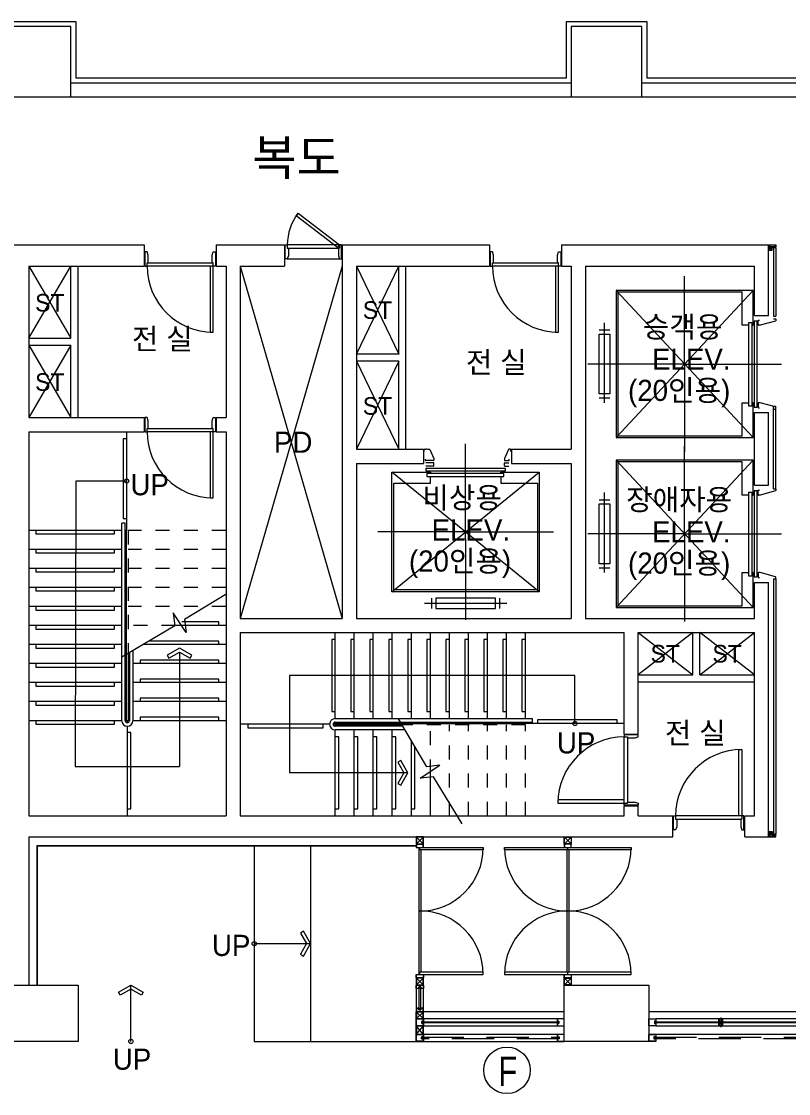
# Model space of a CAD drawing. Header units: millimetres. Extents: x 43806 to 399860, y -65551 to 59129.
# Drawn here: x 151172 to 162057, y -37683 to -22473 of the extents above; entities that cross this region are included whole.
import ezdxf
from ezdxf.enums import TextEntityAlignment as Align

# ---------------------------------------------------------------- set-up
doc = ezdxf.new("R2010")
doc.units = ezdxf.units.MM
doc.header["$LTSCALE"] = 400
doc.header["$MEASUREMENT"] = 0
doc.linetypes.add('광-XR-PLAN$0$HID', pattern=[2.3, 1.5, -0.8])
doc.linetypes.add('광-XR-PLAN$0$HID2', pattern=[1, 0.5, -0.5])
doc.layers.add('A', color=8, linetype='CONTINUOUS', lineweight=0)
doc.styles.add('CS', font='', dxfattribs={"height": 300})
doc.styles.add('HY울릉도M', font='')
doc.styles.get('CS').set_extended_font_data('HYwulM')
doc.styles.get('HY울릉도M').set_extended_font_data('HY울릉도M')

msp = doc.modelspace()

# ---------------------------------------------------------------- linework, layer by layer
at = {"layer": 'A', "ltscale": 2}
for p, q in [((150805, -22473), (151945, -22473)), ((151945, -22473), (151945, -23273)), ((158905, -23273), (158905, -22473)), ((158905, -22473), (160045, -22473)), ((160045, -22473), (160045, -23273)), ((151875, -22543), (150875, -22543)), ((151875, -23543), (151875, -22543)), ((159975, -22543), (158975, -22543)), ((158975, -22543), (158975, -23543)), ((159975, -23543), (159975, -22543)), ((151875, -23343), (158975, -23343)), ((151945, -23273), (158905, -23273)), ((159975, -23343), (167075, -23343)), ((160045, -23273), (167005, -23273)), ((150875, -23543), (151875, -23543)), ((151875, -23543), (158975, -23543)), ((158975, -23543), (159975, -23543)), ((159975, -23543), (167075, -23543)), ((150835, -25643), (152915, -25643)), ((152915, -25643), (152915, -25943)), ((153935, -25643), (154905, -25643)), ((153935, -25643), (153935, -25943)), ((154905, -25643), (154905, -25943)), ((155725, -25643), (157815, -25643)), ((155725, -25643), (155725, -30943)), ((157815, -25643), (157815, -25943)), ((158835, -25643), (161775, -25643)), ((158835, -25643), (158835, -25943)), ((161775, -26643), (161775, -25643)), ((151275, -25943), (152915, -25943)), ((151275, -25943), (151275, -28093)), ((151275, -26968), (151875, -25943)), ((151275, -25943), (151875, -26968)), ((151875, -26968), (151875, -25943)), ((151975, -28093), (151975, -25943)), ((153935, -25943), (154075, -25943)), ((154075, -25943), (154075, -28093)), ((154275, -25943), (154905, -25943)), ((154275, -25943), (154275, -30943)), ((154275, -25943), (155725, -30943)), ((155725, -25943), (154275, -30943)), ((155925, -25943), (157815, -25943)), ((155925, -25943), (155925, -28543)), ((155925, -27193), (156525, -25943)), ((155925, -25943), (156525, -27193)), ((156525, -27193), (156525, -25943)), ((156625, -28543), (156625, -25943)), ((158835, -25943), (158975, -25943)), ((158975, -25943), (158975, -28543)), ((159175, -25943), (161575, -25943)), ((159175, -25943), (159175, -30943)), ((161575, -26643), (161575, -25943)), ((161575, -26643), (161775, -26643)), ((151275, -26968), (151875, -26968)), ((151275, -27068), (151875, -27068)), ((151875, -27068), (151275, -28093)), ((151275, -27068), (151875, -28093)), ((151875, -28093), (151875, -27068)), ((156525, -27193), (155925, -27193)), ((156525, -27293), (155925, -27293)), ((156525, -27293), (155925, -28543)), ((155925, -27293), (156525, -28543)), ((156525, -28543), (156525, -27293)), ((161845, -27933), (161875, -27933)), ((151275, -28093), (152915, -28093)), ((152915, -28093), (152915, -28293)), ((153935, -28093), (154075, -28093)), ((153935, -28093), (153935, -28293)), ((161575, -29053), (161575, -28023)), ((161575, -28023), (161775, -28023)), ((161775, -29053), (161775, -28023)), ((151275, -28293), (151275, -33743)), ((151275, -28293), (152915, -28293)), ((153935, -28293), (154075, -28293)), ((154075, -28293), (154075, -33743)), ((155925, -28543), (156875, -28543)), ((156875, -28543), (156875, -28743)), ((158125, -28543), (158975, -28543)), ((158125, -28543), (158125, -28743)), ((155925, -28743), (155925, -30943)), ((155925, -28743), (156875, -28743)), ((158125, -28743), (158975, -28743)), ((158975, -28743), (158975, -30943)), ((161575, -29053), (161775, -29053)), ((161845, -29103), (161875, -29103)), ((161845, -30383), (161875, -30383)), ((161575, -30943), (161575, -30433)), ((161575, -30433), (161775, -30433)), ((161775, -34043), (161775, -30433)), ((154275, -30943), (155725, -30943)), ((155925, -30943), (158975, -30943)), ((159175, -30943), (161575, -30943)), ((154275, -31143), (154275, -33743)), ((154275, -31143), (159725, -31143)), ((159725, -32583), (159725, -31143)), ((159925, -31143), (161575, -31143)), ((159925, -32583), (159925, -31143)), ((160700, -31143), (159925, -31743)), ((159925, -31143), (160700, -31743)), ((160700, -31743), (160700, -31143)), ((160800, -31743), (160800, -31143)), ((160800, -31743), (161575, -31143)), ((161575, -31743), (160800, -31143)), ((161575, -33743), (161575, -31143)), ((159925, -31743), (160700, -31743)), ((160800, -31743), (161575, -31743)), ((159925, -31843), (161575, -31843)), ((159725, -32583), (159925, -32583)), ((159725, -33743), (159725, -33603)), ((159725, -33603), (159925, -33603)), ((159925, -33743), (159925, -33603)), ((151275, -33743), (154075, -33743)), ((154275, -33743), (159725, -33743)), ((159925, -33743), (160415, -33743)), ((160415, -34043), (160415, -33743)), ((161435, -33743), (161575, -33743)), ((161435, -34043), (161435, -33743)), ((151275, -34043), (151275, -36143)), ((151275, -34043), (160415, -34043)), ((161435, -34043), (161775, -34043)), ((151395, -36143), (151395, -34163)), ((151395, -34163), (156775, -34163)), ((151401, -36143), (151401, -34169)), ((151401, -34169), (156775, -34169)), ((154475, -34169), (154475, -36943)), ((155275, -34169), (155275, -36943)), ((150775, -36143), (151975, -36143)), ((151975, -36143), (151975, -36943)), ((158875, -36143), (160075, -36143)), ((158875, -36943), (158875, -36143)), ((160075, -36143), (160075, -36943)), ((158875, -36523), (156775, -36523)), ((156775, -36843), (156775, -36523)), ((166975, -36523), (160075, -36523)), ((151975, -36943), (150775, -36943)), ((154475, -36943), (158875, -36943)), ((156775, -36943), (156775, -36843)), ((156775, -36943), (156775, -36843)), ((158875, -36843), (156775, -36843)), ((160075, -36943), (158875, -36943)), ((166975, -36843), (160075, -36843)), ((160075, -36943), (160075, -36843))]:
    msp.add_line(p, q, dxfattribs=at)
at = {"layer": 'A'}
for p, q in [((155071, -25230), (155097, -25193)), ((155658, -25679), (155071, -25230)), ((155097, -25193), (155685, -25643)), ((154915, -25643), (154915, -25643)), ((154915, -25643), (154945, -25643)), ((154915, -25843), (154915, -25643)), ((155685, -25643), (154945, -25643)), ((154945, -25643), (154945, -25688)), ((154945, -25688), (154960, -25688)), ((154960, -25688), (155670, -25688)), ((154960, -25688), (154960, -25798)), ((155685, -25643), (155658, -25679)), ((155685, -25688), (155670, -25688)), ((155670, -25688), (155670, -25798)), ((155715, -25643), (155685, -25643)), ((155685, -25643), (155685, -25688)), ((155715, -25643), (155715, -25643)), ((155715, -25843), (155715, -25643)), ((161825, -25670), (161775, -25670)), ((161775, -25670), (161775, -25720)), ((161825, -25670), (161775, -25670)), ((161775, -25670), (161775, -25720)), ((161777, -25672), (161823, -25718)), ((161823, -25672), (161777, -25672)), ((161777, -25672), (161777, -25718)), ((161777, -25718), (161823, -25672)), ((161785, -25670), (161785, -25643)), ((161785, -25643), (161875, -25643)), ((161788, -25670), (161785, -25670)), ((161872, -25646), (161788, -25646)), ((161788, -25646), (161788, -25670)), ((161823, -25718), (161823, -25672)), ((161825, -25720), (161825, -25670)), ((161825, -25720), (161825, -25670)), ((161825, -25683), (161825, -25670)), ((161825, -25670), (161872, -25670)), ((161828, -25683), (161825, -25683)), ((161875, -25673), (161828, -25673)), ((161828, -25673), (161828, -25683)), ((161875, -25683), (161845, -25683)), ((161875, -25683), (161845, -25683)), ((161872, -25670), (161872, -25646)), ((161875, -25643), (161875, -25671)), ((161875, -25671), (161875, -25673)), ((152955, -25743), (152925, -25743)), ((152925, -25743), (152925, -25943)), ((152970, -25788), (152955, -25743)), ((152955, -25743), (152955, -25743)), ((152970, -25898), (152970, -25788)), ((153880, -25788), (153895, -25743)), ((153880, -25898), (153880, -25788)), ((153895, -25743), (153895, -25743)), ((153895, -25743), (153925, -25743)), ((153925, -25743), (153925, -25943)), ((154945, -25843), (154915, -25843)), ((154960, -25798), (154945, -25843)), ((154945, -25843), (155685, -25843)), ((154945, -25843), (154945, -25843)), ((155670, -25798), (155685, -25843)), ((155685, -25843), (155685, -25843)), ((155685, -25843), (155715, -25843)), ((157855, -25743), (157825, -25743)), ((157825, -25743), (157825, -25943)), ((157870, -25788), (157855, -25743)), ((157855, -25743), (157855, -25743)), ((157870, -25898), (157870, -25788)), ((158780, -25788), (158795, -25743)), ((158780, -25898), (158780, -25788)), ((158795, -25743), (158795, -25743)), ((158795, -25743), (158825, -25743)), ((158825, -25743), (158825, -25943)), ((161775, -25720), (161825, -25720)), ((161775, -25720), (161825, -25720)), ((161777, -25718), (161823, -25718)), ((152925, -25943), (152925, -25943)), ((152925, -25943), (152955, -25943)), ((152955, -25943), (152955, -25898)), ((152955, -25898), (152970, -25898)), ((153895, -25943), (152955, -25943)), ((152970, -25898), (153880, -25898)), ((153850, -25943), (153850, -26883)), ((153895, -25943), (153850, -25943)), ((153895, -25898), (153880, -25898)), ((153895, -25943), (153895, -25898)), ((153895, -26883), (153895, -25943)), ((153925, -25943), (153895, -25943)), ((153925, -25943), (153925, -25943)), ((157825, -25943), (157825, -25943)), ((157825, -25943), (157855, -25943)), ((157855, -25943), (157855, -25898)), ((157855, -25898), (157870, -25898)), ((158795, -25943), (157855, -25943)), ((157870, -25898), (158780, -25898)), ((158750, -25943), (158750, -26883)), ((158795, -25943), (158750, -25943)), ((158795, -25898), (158780, -25898)), ((158795, -25943), (158795, -25898)), ((158795, -26883), (158795, -25943)), ((158825, -25943), (158795, -25943)), ((158825, -25943), (158825, -25943)), ((160583, -27333), (160583, -26088)), ((161557, -26288), (159610, -26288)), ((159610, -28378), (161557, -26288)), ((159610, -26288), (161557, -28378)), ((159610, -26288), (159610, -28378)), ((161557, -26783), (161557, -26288)), ((161400, -26313), (159635, -26313)), ((159635, -26313), (159635, -28353)), ((161400, -26783), (161400, -26313)), ((159445, -27883), (159445, -26748)), ((161495, -27933), (161495, -26743)), ((161495, -26743), (161535, -26743)), ((161535, -26743), (161535, -27933)), ((161570, -26723), (161570, -27943)), ((161610, -26723), (161570, -26723)), ((161610, -27943), (161610, -26723)), ((161625, -26778), (161625, -26718)), ((161630, -26713), (161645, -26713)), ((161871, -26724), (161655, -26783)), ((161845, -26653), (161875, -26653)), ((161845, -26693), (161870, -26693)), ((161875, -26698), (161875, -26719)), ((153850, -26883), (153895, -26883)), ((158750, -26883), (158795, -26883)), ((159370, -26848), (159520, -26848)), ((159370, -26908), (159520, -26908)), ((159370, -27758), (159370, -26908)), ((159520, -26908), (159520, -27758)), ((161485, -26783), (161400, -26783)), ((161485, -26773), (161485, -26783)), ((161545, -26773), (161545, -26783)), ((161545, -26783), (161557, -26783)), ((161654, -26783), (161630, -26783)), ((160583, -27333), (159210, -27333)), ((160583, -27333), (161957, -27333)), ((160583, -27333), (160583, -28578)), ((161495, -27333), (161535, -27333)), ((161570, -27333), (161610, -27333)), ((159520, -27758), (159370, -27758)), ((159520, -27818), (159370, -27818)), ((161400, -28353), (161400, -27883)), ((161400, -27883), (161485, -27883)), ((161485, -27883), (161485, -27893)), ((161535, -27933), (161495, -27933)), ((161545, -27893), (161545, -27883)), ((161545, -27883), (161545, -27893)), ((161557, -27883), (161545, -27883)), ((161557, -28378), (161557, -27883)), ((161570, -27943), (161610, -27943)), ((161625, -27888), (161625, -27948)), ((161654, -27883), (161630, -27883)), ((161630, -27953), (161645, -27953)), ((161871, -27942), (161655, -27883)), ((161845, -27973), (161870, -27973)), ((161875, -27968), (161875, -27947)), ((152955, -28093), (152925, -28093)), ((152925, -28093), (152925, -28293)), ((152970, -28138), (152955, -28093)), ((152955, -28093), (152955, -28093)), ((153880, -28138), (153895, -28093)), ((153895, -28093), (153895, -28093)), ((153895, -28093), (153925, -28093)), ((153925, -28093), (153925, -28293)), ((152955, -28293), (152955, -28248)), ((152955, -28248), (152970, -28248)), ((152970, -28248), (152970, -28138)), ((152970, -28248), (153880, -28248)), ((153880, -28248), (153880, -28138)), ((153895, -28248), (153880, -28248)), ((153895, -28293), (153895, -28248)), ((152665, -28393), (152615, -28393)), ((152615, -28393), (152615, -29523)), ((152665, -28293), (152665, -29693)), ((152925, -28293), (152925, -28293)), ((152925, -28293), (152955, -28293)), ((153895, -28293), (152955, -28293)), ((153850, -28293), (153850, -29233)), ((153895, -28293), (153850, -28293)), ((153895, -29233), (153895, -28293)), ((153925, -28293), (153895, -28293)), ((153925, -28293), (153925, -28293)), ((159610, -28378), (161557, -28378)), ((159635, -28353), (161400, -28353)), ((157475, -29815), (157475, -28466)), ((160583, -29743), (160583, -28498)), ((161557, -28698), (159610, -28698)), ((159610, -30788), (161557, -28698)), ((159610, -28698), (161557, -30788)), ((159610, -28698), (159610, -30788)), ((161400, -28723), (159635, -28723)), ((159635, -28723), (159635, -30763)), ((161400, -29193), (161400, -28723)), ((161557, -29193), (161557, -28698)), ((156430, -28866), (156975, -28866)), ((156430, -30563), (158520, -28866)), ((158520, -30563), (156430, -28866)), ((156430, -30563), (156430, -28866)), ((156915, -28853), (156915, -28813)), ((156915, -28813), (158035, -28813)), ((158035, -28853), (156915, -28853)), ((156925, -28888), (156925, -28928)), ((158015, -28888), (156925, -28888)), ((156965, -28878), (156975, -28878)), ((156975, -28878), (156965, -28878)), ((156975, -28866), (156975, -28878)), ((157975, -28878), (157975, -28866)), ((157975, -28866), (158520, -28866)), ((157985, -28878), (157975, -28878)), ((158015, -28928), (158015, -28888)), ((158035, -28813), (158035, -28853)), ((158520, -28866), (158520, -30563)), ((151942, -28993), (151935, -33043)), ((152665, -28993), (151942, -28993)), ((156455, -30538), (156455, -29023)), ((156455, -29023), (156975, -29023)), ((156925, -28928), (158015, -28928)), ((156975, -28938), (156965, -28938)), ((156975, -29023), (156975, -28938)), ((157985, -28938), (157975, -28938)), ((157975, -28938), (157975, -29023)), ((157975, -29023), (158495, -29023)), ((158495, -29023), (158495, -30538)), ((159445, -30293), (159445, -29158)), ((161485, -29193), (161400, -29193)), ((161485, -29183), (161485, -29193)), ((161495, -30343), (161495, -29153)), ((161495, -29153), (161535, -29153)), ((161535, -29153), (161535, -30343)), ((161545, -29183), (161545, -29193)), ((161545, -29193), (161557, -29193)), ((161570, -29133), (161570, -30353)), ((161610, -29133), (161570, -29133)), ((161610, -30353), (161610, -29133)), ((161625, -29188), (161625, -29128)), ((161630, -29123), (161645, -29123)), ((161654, -29193), (161630, -29193)), ((161871, -29134), (161655, -29193)), ((161845, -29103), (161870, -29103)), ((161875, -29108), (161875, -29129)), ((153850, -29233), (153895, -29233)), ((159370, -29258), (159520, -29258)), ((159370, -29318), (159520, -29318)), ((159370, -30168), (159370, -29318)), ((159520, -29318), (159520, -30168)), ((152595, -32393), (152595, -29593)), ((152645, -29593), (152595, -29593)), ((152615, -29523), (152665, -29523)), ((152645, -32393), (152645, -29593)), ((152595, -29693), (151275, -29693)), ((151375, -29693), (151375, -29743)), ((151375, -29743), (152495, -29743)), ((152495, -29743), (152495, -29693)), ((152665, -29693), (152645, -29693)), ((152665, -32393), (152665, -29693)), ((157475, -29715), (156230, -29715)), ((157475, -29715), (158720, -29715)), ((160583, -29743), (159210, -29743)), ((160583, -29743), (161957, -29743)), ((160583, -29743), (160583, -30988)), ((161495, -29743), (161535, -29743)), ((161570, -29743), (161610, -29743)), ((157475, -29815), (157475, -30963)), ((152595, -29963), (151275, -29963)), ((151375, -29963), (151375, -30013)), ((151375, -30013), (152495, -30013)), ((152495, -30013), (152495, -29963)), ((152665, -29963), (152645, -29963)), ((152595, -30233), (151275, -30233)), ((151375, -30233), (151375, -30283)), ((152495, -30283), (152495, -30233)), ((152665, -30233), (152645, -30233)), ((159520, -30168), (159370, -30168)), ((159520, -30228), (159370, -30228)), ((151375, -30283), (152495, -30283)), ((161400, -30763), (161400, -30293)), ((161400, -30293), (161485, -30293)), ((161485, -30293), (161485, -30303)), ((161535, -30343), (161495, -30343)), ((161545, -30303), (161545, -30293)), ((161545, -30293), (161545, -30303)), ((161557, -30293), (161545, -30293)), ((161557, -30788), (161557, -30293)), ((161570, -30353), (161610, -30353)), ((161625, -30298), (161625, -30358)), ((161654, -30293), (161630, -30293)), ((161630, -30363), (161645, -30363)), ((161871, -30352), (161655, -30293)), ((161845, -30383), (161870, -30383)), ((161875, -30378), (161875, -30357)), ((152595, -30503), (151275, -30503)), ((151375, -30503), (151375, -30553)), ((151375, -30553), (152495, -30553)), ((152495, -30553), (152495, -30503)), ((152665, -30503), (152645, -30503)), ((158520, -30563), (156430, -30563)), ((158495, -30538), (156455, -30538)), ((154087, -30592), (153488, -30956)), ((156990, -30653), (156990, -30803)), ((157050, -30653), (157050, -30803)), ((157900, -30653), (157050, -30653)), ((157900, -30803), (157900, -30653)), ((157960, -30803), (157960, -30653)), ((152595, -30773), (151275, -30773)), ((151375, -30773), (151375, -30823)), ((151375, -30823), (152495, -30823)), ((152495, -30823), (152495, -30773)), ((152665, -30773), (152645, -30773)), ((153509, -31142), (153326, -30861)), ((153326, -30861), (153347, -31047)), ((156890, -30728), (158060, -30728)), ((157050, -30803), (157900, -30803)), ((159610, -30788), (161557, -30788)), ((159635, -30763), (161400, -30763)), ((153975, -30993), (153446, -30993)), ((153488, -30956), (153509, -31142)), ((153975, -31043), (153975, -30993)), ((152595, -31043), (151275, -31043)), ((151375, -31043), (151375, -31093)), ((151375, -31093), (152495, -31093)), ((152495, -31093), (152495, -31043)), ((153347, -31047), (152597, -31494)), ((152665, -31043), (152645, -31043)), ((154075, -31043), (153362, -31043)), ((155625, -32363), (155625, -31143)), ((155895, -32363), (155895, -31143)), ((156165, -32363), (156165, -31143)), ((156435, -32363), (156435, -31143)), ((156705, -32363), (156705, -31143)), ((156975, -32363), (156975, -31143)), ((157245, -32363), (157245, -31143)), ((157515, -32363), (157515, -31143)), ((157785, -32363), (157785, -31143)), ((158055, -32363), (158055, -31143)), ((158325, -32363), (158325, -31143)), ((152595, -31313), (151275, -31313)), ((151375, -31313), (151375, -31363)), ((152495, -31363), (152495, -31313)), ((152665, -31313), (152645, -31313)), ((154075, -31313), (152909, -31313)), ((153975, -31263), (152993, -31263)), ((153975, -31313), (153975, -31263)), ((155625, -31243), (155575, -31243)), ((155575, -31243), (155575, -32263)), ((155895, -31243), (155845, -31243)), ((155845, -31243), (155845, -32263)), ((156165, -31243), (156115, -31243)), ((156115, -31243), (156115, -32263)), ((156435, -31243), (156385, -31243)), ((156385, -31243), (156385, -32263)), ((156705, -31243), (156655, -31243)), ((156655, -31243), (156655, -32263)), ((156975, -31243), (156925, -31243)), ((156925, -31243), (156925, -32263)), ((157245, -31243), (157195, -31243)), ((157195, -31243), (157195, -32263)), ((157515, -31243), (157465, -31243)), ((157465, -31243), (157465, -32263)), ((157785, -31243), (157735, -31243)), ((157735, -31243), (157735, -32263)), ((158055, -31243), (158005, -31243)), ((158005, -31243), (158005, -32263)), ((158325, -31243), (158275, -31243)), ((158275, -31243), (158275, -32263)), ((151375, -31363), (152495, -31363)), ((152685, -31447), (152685, -32393)), ((152705, -31435), (152705, -32393)), ((152755, -31405), (152755, -32393)), ((153415, -31363), (153239, -31463)), ((153239, -31463), (153264, -31507)), ((153264, -31507), (153415, -31421)), ((153590, -31463), (153415, -31363)), ((153415, -31421), (153415, -33043)), ((153415, -31421), (153565, -31507)), ((153565, -31507), (153590, -31463)), ((152595, -31583), (151275, -31583)), ((151375, -31583), (151375, -31633)), ((151375, -31633), (152495, -31633)), ((152495, -31633), (152495, -31583)), ((152665, -31583), (152645, -31583)), ((152705, -31583), (152685, -31583)), ((154075, -31583), (152755, -31583)), ((153975, -31533), (152855, -31533)), ((152855, -31533), (152855, -31583)), ((153975, -31583), (153975, -31533)), ((154975, -31753), (154975, -33133)), ((159025, -31753), (154975, -31753)), ((159025, -32433), (159025, -31753)), ((152595, -31853), (151275, -31853)), ((151375, -31853), (151375, -31903)), ((151375, -31903), (152495, -31903)), ((152495, -31903), (152495, -31853)), ((152665, -31853), (152645, -31853)), ((152705, -31853), (152685, -31853)), ((152705, -31853), (152685, -31853)), ((154075, -31853), (152755, -31853)), ((153975, -31803), (152855, -31803)), ((152855, -31803), (152855, -31853)), ((153975, -31853), (153975, -31803)), ((153975, -32073), (152855, -32073)), ((152855, -32073), (152855, -32123)), ((153975, -32123), (153975, -32073)), ((152595, -32123), (151275, -32123)), ((151375, -32123), (151375, -32173)), ((151375, -32173), (152495, -32173)), ((152495, -32173), (152495, -32123)), ((152665, -32123), (152645, -32123)), ((152705, -32123), (152685, -32123)), ((154075, -32123), (152755, -32123)), ((152595, -32393), (151275, -32393)), ((151375, -32393), (151375, -32443)), ((152495, -32443), (152495, -32393)), ((152665, -32393), (152645, -32393)), ((152685, -32393), (152665, -32393)), ((152675, -32423), (152675, -32393)), ((152705, -32393), (152685, -32393)), ((152705, -32393), (152685, -32393)), ((152755, -32393), (152755, -32393)), ((154075, -32393), (152755, -32393)), ((153975, -32343), (152855, -32343)), ((152855, -32343), (152855, -32393)), ((153975, -32393), (153975, -32343)), ((155575, -32263), (155625, -32263)), ((155625, -32363), (158425, -32363)), ((155845, -32263), (155895, -32263)), ((156115, -32263), (156165, -32263)), ((156385, -32263), (156435, -32263)), ((156925, -33047), (156524, -32367)), ((156655, -32263), (156705, -32263)), ((156925, -32263), (156975, -32263)), ((157195, -32263), (157245, -32263)), ((157465, -32263), (157515, -32263)), ((157735, -32263), (157785, -32263)), ((158005, -32263), (158055, -32263)), ((158275, -32263), (158325, -32263)), ((158425, -32413), (158425, -32363)), ((159625, -32383), (158495, -32383)), ((158495, -32383), (158495, -32433)), ((159625, -32433), (159625, -32383)), ((151375, -32443), (152495, -32443)), ((152675, -33743), (152675, -32473)), ((155545, -32443), (154275, -32443)), ((154385, -32443), (154385, -32493)), ((154385, -32493), (155455, -32493)), ((155455, -32493), (155455, -32443)), ((155625, -32443), (155595, -32443)), ((155625, -32433), (155625, -32413)), ((155625, -32413), (158425, -32413)), ((155625, -32453), (155625, -32433)), ((155625, -32433), (158325, -32433)), ((156574, -32453), (155625, -32453)), ((155625, -32473), (155625, -32453)), ((155625, -32473), (155625, -32453)), ((156586, -32473), (155625, -32473)), ((155625, -32523), (155625, -32523)), ((156615, -32523), (155625, -32523)), ((155625, -33743), (155625, -32523)), ((155895, -32433), (155895, -32413)), ((155895, -32473), (155895, -32453)), ((155895, -33743), (155895, -32523)), ((156165, -32433), (156165, -32413)), ((156165, -32473), (156165, -32453)), ((156165, -32473), (156165, -32453)), ((156165, -33743), (156165, -32523)), ((156435, -32433), (156435, -32413)), ((156435, -32473), (156435, -32453)), ((156435, -33743), (156435, -32523)), ((156705, -32433), (156705, -32413)), ((156975, -32433), (156975, -32413)), ((157245, -32433), (157245, -32413)), ((157515, -32433), (157515, -32413)), ((157785, -32433), (157785, -32413)), ((158055, -32433), (158055, -32413)), ((158325, -32433), (158325, -32413)), ((159725, -32433), (158325, -32433)), ((152725, -32563), (152675, -32563)), ((152725, -33643), (152725, -32563)), ((155675, -32623), (155625, -32623)), ((155675, -33643), (155675, -32623)), ((155945, -32623), (155895, -32623)), ((155945, -33643), (155945, -32623)), ((156215, -32623), (156165, -32623)), ((156215, -33643), (156215, -32623)), ((156485, -32623), (156435, -32623)), ((156485, -33643), (156485, -32623)), ((156705, -33743), (156705, -32678)), ((159725, -32593), (159725, -32593)), ((159725, -32593), (159725, -32623)), ((159925, -32593), (159725, -32593)), ((159725, -33563), (159725, -32623)), ((159725, -32623), (159770, -32623)), ((159770, -32623), (159770, -32638)), ((159770, -32638), (159770, -33548)), ((159770, -32638), (159880, -32638)), ((159880, -32638), (159925, -32623)), ((159925, -32623), (159925, -32593)), ((159925, -32623), (159925, -32623)), ((156755, -33643), (156755, -32764)), ((161350, -33743), (161350, -32803)), ((161350, -32803), (161395, -32803)), ((161395, -32803), (161395, -33743)), ((156555, -32958), (156511, -32983)), ((156511, -32983), (156597, -33133)), ((156655, -33133), (156555, -32958)), ((151935, -33043), (153415, -33043)), ((156655, -33133), (154975, -33133)), ((156597, -33133), (156511, -33284)), ((156555, -33309), (156655, -33133)), ((156830, -33209), (157111, -33026)), ((157111, -33026), (156925, -33047)), ((156975, -33743), (156975, -33142)), ((156511, -33284), (156555, -33309)), ((157017, -33188), (156830, -33209)), ((157426, -33857), (157017, -33188)), ((159725, -33518), (158785, -33518)), ((158785, -33518), (158785, -33563)), ((158785, -33563), (159725, -33563)), ((159725, -33563), (159725, -33518)), ((159725, -33593), (159725, -33563)), ((159725, -33563), (159770, -33563)), ((159725, -33593), (159725, -33593)), ((159925, -33593), (159725, -33593)), ((159770, -33563), (159770, -33548)), ((159770, -33548), (159880, -33548)), ((159880, -33548), (159925, -33563)), ((159925, -33563), (159925, -33563)), ((159925, -33563), (159925, -33593)), ((152675, -33643), (152725, -33643)), ((155625, -33643), (155675, -33643)), ((155895, -33643), (155945, -33643)), ((156165, -33643), (156215, -33643)), ((156435, -33643), (156485, -33643)), ((156705, -33643), (156755, -33643)), ((160425, -33743), (160425, -33743)), ((160425, -33743), (160455, -33743)), ((160425, -33943), (160425, -33743)), ((161395, -33743), (160455, -33743)), ((160455, -33743), (160455, -33788)), ((161395, -33743), (161350, -33743)), ((161425, -33743), (161395, -33743)), ((161395, -33743), (161395, -33788)), ((161425, -33743), (161425, -33743)), ((161425, -33943), (161425, -33743)), ((160455, -33788), (160470, -33788)), ((160470, -33898), (160455, -33943)), ((160470, -33788), (161380, -33788)), ((160470, -33788), (160470, -33898)), ((161395, -33788), (161380, -33788)), ((161380, -33788), (161380, -33898)), ((161380, -33898), (161395, -33943)), ((156875, -34043), (156775, -34043)), ((156775, -34043), (156775, -34143)), ((156779, -34139), (156871, -34047)), ((156871, -34139), (156779, -34047)), ((156871, -34047), (156779, -34047)), ((156779, -34047), (156779, -34139)), ((156871, -34139), (156871, -34047)), ((156875, -34143), (156875, -34043)), ((158875, -34143), (158875, -34043)), ((158875, -34043), (158975, -34043)), ((158971, -34139), (158879, -34047)), ((158879, -34139), (158971, -34047)), ((158879, -34139), (158879, -34047)), ((158879, -34047), (158971, -34047)), ((158971, -34047), (158971, -34139)), ((158975, -34043), (158975, -34143)), ((160455, -33943), (160425, -33943)), ((160455, -33943), (160455, -33943)), ((161395, -33943), (161395, -33943)), ((161395, -33943), (161425, -33943)), ((161775, -34016), (161775, -33966)), ((161775, -33966), (161825, -33966)), ((161775, -34016), (161775, -33966)), ((161775, -33966), (161825, -33966)), ((161825, -34016), (161775, -34016)), ((161825, -34016), (161775, -34016)), ((161777, -34014), (161823, -33968)), ((161777, -34014), (161777, -33968)), ((161777, -33968), (161823, -33968)), ((161777, -33968), (161823, -34014)), ((161823, -34014), (161777, -34014)), ((161788, -34016), (161785, -34016)), ((161785, -34016), (161785, -34043)), ((161785, -34043), (161875, -34043)), ((161788, -34040), (161788, -34016)), ((161872, -34040), (161788, -34040)), ((161823, -33968), (161823, -34014)), ((161825, -33966), (161825, -34016)), ((161825, -33966), (161825, -34016)), ((161828, -34003), (161825, -34003)), ((161825, -34003), (161825, -34016)), ((161825, -34016), (161872, -34016)), ((161828, -34013), (161828, -34003)), ((161875, -34013), (161828, -34013)), ((161875, -34003), (161845, -34003)), ((161875, -34003), (161845, -34003)), ((161872, -34016), (161872, -34040)), ((161875, -34016), (161875, -34013)), ((161875, -34043), (161875, -34016)), ((156775, -34143), (156875, -34143)), ((156875, -34143), (156775, -34143)), ((156775, -34143), (156775, -34193)), ((156775, -34193), (156875, -34193)), ((156873, -34145), (156777, -34145)), ((156777, -34145), (156777, -34191)), ((156777, -34191), (156873, -34191)), ((156779, -34139), (156871, -34139)), ((156810, -34193), (156810, -35993)), ((156825, -34223), (156825, -34193)), ((156825, -34193), (157725, -34193)), ((156873, -34191), (156873, -34145)), ((156875, -34193), (156875, -34143)), ((157725, -34193), (157725, -34223)), ((158025, -34223), (158025, -34193)), ((158025, -34193), (159825, -34193)), ((158975, -34143), (158875, -34143)), ((158975, -34143), (158875, -34143)), ((158875, -34143), (158875, -34193)), ((158875, -34193), (158975, -34193)), ((158973, -34145), (158877, -34145)), ((158877, -34145), (158877, -34191)), ((158877, -34191), (158973, -34191)), ((158971, -34139), (158879, -34139)), ((158925, -34223), (158925, -34193)), ((158973, -34191), (158973, -34145)), ((158975, -34193), (158975, -34143)), ((159825, -34193), (159825, -34223)), ((157725, -34223), (156825, -34223)), ((156840, -34223), (156840, -35963)), ((159825, -34223), (158025, -34223)), ((158910, -34223), (158910, -35963)), ((158940, -34223), (158940, -35963)), ((155175, -35381), (155131, -35406)), ((155131, -35406), (155217, -35556)), ((155275, -35556), (155175, -35381)), ((154475, -35556), (155275, -35556)), ((155217, -35556), (155131, -35707)), ((155175, -35732), (155275, -35556)), ((155131, -35707), (155175, -35732)), ((156775, -35993), (156875, -35993)), ((156775, -36043), (156775, -35993)), ((156875, -36043), (156775, -36043)), ((156775, -36043), (156775, -36143)), ((156875, -36043), (156775, -36043)), ((156777, -35995), (156873, -35995)), ((156777, -36041), (156777, -35995)), ((156873, -36041), (156777, -36041)), ((156825, -35993), (156825, -35963)), ((157725, -35963), (156825, -35963)), ((156825, -35993), (157725, -35993)), ((156873, -35995), (156873, -36041)), ((156875, -35993), (156875, -36043)), ((156875, -36143), (156875, -36043)), ((157725, -35993), (157725, -35963)), ((159825, -35963), (158025, -35963)), ((158025, -35963), (158025, -35993)), ((158025, -35993), (159825, -35993)), ((158875, -35993), (158975, -35993)), ((158875, -36043), (158875, -35993)), ((158875, -36143), (158875, -36043)), ((158875, -36043), (158975, -36043)), ((158975, -36043), (158875, -36043)), ((158877, -35995), (158973, -35995)), ((158877, -36041), (158877, -35995)), ((158973, -36041), (158877, -36041)), ((158925, -35993), (158925, -35963)), ((158973, -35995), (158973, -36041)), ((158975, -35993), (158975, -36043)), ((158975, -36043), (158975, -36143)), ((159825, -35993), (159825, -35963)), ((152549, -36243), (152725, -36143)), ((152725, -36943), (152725, -36143)), ((152725, -36143), (152900, -36243)), ((156775, -36143), (156875, -36143)), ((156775, -36193), (156775, -36143)), ((156775, -36143), (156875, -36143)), ((156775, -36193), (156775, -36473)), ((156811, -36193), (156775, -36193)), ((156777, -36191), (156777, -36145)), ((156777, -36145), (156873, -36145)), ((156809, -36191), (156777, -36191)), ((156779, -36139), (156871, -36047)), ((156871, -36139), (156779, -36047)), ((156871, -36047), (156779, -36047)), ((156779, -36047), (156779, -36139)), ((156779, -36139), (156871, -36139)), ((156841, -36171), (156809, -36171)), ((156809, -36171), (156809, -36191)), ((156811, -36183), (156839, -36173)), ((156811, -36173), (156839, -36173)), ((156811, -36183), (156811, -36173)), ((156839, -36173), (156811, -36173)), ((156811, -36173), (156811, -36193)), ((156839, -36183), (156811, -36183)), ((156817, -36483), (156817, -36183)), ((156817, -36183), (156833, -36183)), ((156833, -36183), (156833, -36483)), ((156839, -36173), (156839, -36183)), ((156839, -36193), (156839, -36173)), ((156875, -36193), (156839, -36193)), ((156841, -36191), (156841, -36171)), ((156873, -36191), (156841, -36191)), ((156871, -36139), (156871, -36047)), ((156873, -36145), (156873, -36191)), ((156875, -36143), (156875, -36193)), ((156875, -36473), (156875, -36193)), ((158975, -36143), (158875, -36143)), ((158971, -36139), (158879, -36047)), ((158879, -36139), (158971, -36047)), ((158879, -36139), (158879, -36047)), ((158879, -36047), (158971, -36047)), ((158971, -36139), (158879, -36139)), ((158971, -36047), (158971, -36139)), ((152574, -36287), (152549, -36243)), ((152725, -36201), (152574, -36287)), ((152875, -36287), (152725, -36201)), ((152900, -36243), (152875, -36287)), ((156811, -36473), (156775, -36473)), ((156775, -36473), (156775, -36523)), ((156809, -36475), (156777, -36475)), ((156777, -36475), (156777, -36521)), ((156809, -36495), (156809, -36475)), ((156841, -36495), (156809, -36495)), ((156811, -36493), (156811, -36473)), ((156811, -36483), (156839, -36493)), ((156839, -36483), (156811, -36483)), ((156811, -36483), (156811, -36493)), ((156811, -36493), (156839, -36493)), ((156839, -36493), (156811, -36493)), ((156833, -36483), (156817, -36483)), ((156839, -36473), (156839, -36493)), ((156875, -36473), (156839, -36473)), ((156839, -36493), (156839, -36483)), ((156841, -36475), (156841, -36495)), ((156873, -36475), (156841, -36475)), ((156873, -36521), (156873, -36475)), ((156875, -36523), (156875, -36473)), ((156875, -36523), (156775, -36523)), ((156775, -36523), (156775, -36623)), ((156775, -36523), (156875, -36523)), ((156775, -36723), (156775, -36623)), ((156775, -36623), (156875, -36623)), ((156775, -36623), (156875, -36623)), ((156777, -36521), (156873, -36521)), ((156777, -36721), (156777, -36625)), ((156777, -36625), (156873, -36625)), ((156779, -36619), (156871, -36527)), ((156871, -36619), (156779, -36527)), ((156871, -36527), (156779, -36527)), ((156779, -36527), (156779, -36619)), ((156779, -36619), (156871, -36619)), ((156871, -36619), (156871, -36527)), ((156873, -36625), (156873, -36657)), ((156875, -36623), (156875, -36523)), ((158775, -36623), (156875, -36623)), ((156875, -36623), (156875, -36659)), ((158875, -36623), (158775, -36623)), ((158775, -36623), (158775, -36659)), ((158873, -36625), (158777, -36625)), ((158777, -36625), (158777, -36657)), ((158873, -36721), (158873, -36625)), ((158875, -36723), (158875, -36623)), ((160075, -36723), (160075, -36623)), ((160075, -36623), (160175, -36623)), ((160077, -36721), (160077, -36625)), ((160077, -36625), (160173, -36625)), ((160173, -36625), (160173, -36657)), ((166875, -36623), (160175, -36623)), ((160175, -36623), (160175, -36659)), ((161070, -36659), (161070, -36623)), ((161070, -36623), (161120, -36623)), ((161118, -36625), (161072, -36625)), ((161072, -36625), (161072, -36657)), ((161095, -36603), (161095, -36743)), ((161118, -36657), (161118, -36625)), ((161120, -36623), (161120, -36659)), ((156875, -36723), (156775, -36723)), ((156775, -36723), (156775, -36843)), ((156875, -36723), (156775, -36723)), ((156873, -36721), (156777, -36721)), ((156779, -36839), (156871, -36727)), ((156871, -36839), (156779, -36727)), ((156871, -36727), (156779, -36727)), ((156779, -36727), (156779, -36839)), ((156873, -36657), (156853, -36657)), ((156853, -36657), (156853, -36689)), ((156853, -36689), (156873, -36689)), ((156865, -36687), (156855, -36659)), ((156855, -36687), (156855, -36659)), ((156855, -36659), (156865, -36659)), ((156875, -36659), (156855, -36659)), ((156855, -36659), (156855, -36687)), ((156865, -36687), (156855, -36687)), ((156855, -36687), (156875, -36687)), ((156865, -36659), (156865, -36687)), ((156865, -36681), (156865, -36665)), ((156865, -36665), (158785, -36665)), ((158785, -36681), (156865, -36681)), ((156871, -36839), (156871, -36727)), ((156873, -36689), (156873, -36721)), ((156875, -36687), (156875, -36723)), ((156875, -36723), (158775, -36723)), ((156875, -36843), (156875, -36723)), ((158775, -36659), (158795, -36659)), ((158795, -36687), (158775, -36687)), ((158775, -36687), (158775, -36723)), ((158775, -36723), (158875, -36723)), ((158777, -36657), (158797, -36657)), ((158797, -36689), (158777, -36689)), ((158777, -36689), (158777, -36721)), ((158777, -36721), (158873, -36721)), ((158785, -36665), (158785, -36681)), ((158795, -36659), (158795, -36687)), ((158797, -36657), (158797, -36689)), ((160175, -36723), (160075, -36723)), ((160173, -36721), (160077, -36721)), ((160173, -36657), (160153, -36657)), ((160153, -36657), (160153, -36689)), ((160153, -36689), (160173, -36689)), ((160175, -36659), (160155, -36659)), ((160155, -36659), (160155, -36687)), ((160155, -36687), (160175, -36687)), ((160165, -36681), (160165, -36665)), ((160165, -36665), (166885, -36665)), ((166885, -36681), (160165, -36681)), ((160173, -36689), (160173, -36721)), ((160175, -36687), (160175, -36723)), ((160175, -36723), (166875, -36723)), ((161090, -36659), (161070, -36659)), ((161070, -36687), (161090, -36687)), ((161070, -36723), (161070, -36687)), ((161120, -36723), (161070, -36723)), ((161072, -36657), (161092, -36657)), ((161092, -36689), (161072, -36689)), ((161072, -36689), (161072, -36721)), ((161072, -36721), (161118, -36721)), ((161080, -36659), (161090, -36687)), ((161080, -36687), (161080, -36659)), ((161080, -36659), (161090, -36659)), ((161090, -36687), (161080, -36687)), ((161090, -36659), (161090, -36687)), ((161090, -36687), (161090, -36659)), ((161092, -36657), (161092, -36689)), ((161098, -36689), (161098, -36657)), ((161098, -36657), (161118, -36657)), ((161118, -36689), (161098, -36689)), ((161110, -36659), (161100, -36687)), ((161100, -36659), (161100, -36687)), ((161110, -36659), (161100, -36659)), ((161120, -36659), (161100, -36659)), ((161100, -36659), (161100, -36687)), ((161100, -36687), (161110, -36687)), ((161100, -36687), (161120, -36687)), ((161110, -36687), (161110, -36659)), ((161118, -36721), (161118, -36689)), ((161120, -36687), (161120, -36723)), ((156775, -36843), (156875, -36843)), ((156775, -36943), (156775, -36843)), ((156775, -36843), (156875, -36843)), ((156875, -36943), (156775, -36943)), ((156777, -36941), (156777, -36845)), ((156777, -36845), (156873, -36845)), ((156873, -36941), (156777, -36941)), ((156779, -36839), (156871, -36839)), ((156873, -36879), (156848, -36879)), ((156848, -36879), (156848, -36908)), ((156848, -36908), (156873, -36908)), ((156875, -36881), (156850, -36881)), ((156850, -36881), (156850, -36906)), ((156850, -36906), (156875, -36906)), ((156873, -36845), (156873, -36879)), ((156873, -36908), (156873, -36941)), ((156875, -36843), (156875, -36881)), ((156875, -36906), (156875, -36943)), ((158875, -36843), (158775, -36843)), ((158775, -36843), (158775, -36881)), ((158775, -36881), (158800, -36881)), ((158800, -36906), (158775, -36906)), ((158775, -36906), (158775, -36943)), ((158775, -36943), (158875, -36943)), ((158873, -36845), (158777, -36845)), ((158777, -36845), (158777, -36879)), ((158777, -36879), (158802, -36879)), ((158802, -36908), (158777, -36908)), ((158777, -36908), (158777, -36941)), ((158777, -36941), (158873, -36941)), ((158800, -36881), (158800, -36906)), ((158802, -36879), (158802, -36908)), ((158873, -36941), (158873, -36845)), ((158875, -36943), (158875, -36843)), ((158875, -36843), (158875, -36843)), ((160075, -36843), (160175, -36843)), ((160075, -36943), (160075, -36843)), ((160075, -36843), (160075, -36843)), ((160175, -36943), (160075, -36943)), ((160077, -36845), (160173, -36845)), ((160077, -36941), (160077, -36845)), ((160173, -36941), (160077, -36941)), ((160173, -36879), (160148, -36879)), ((160148, -36879), (160148, -36908)), ((160148, -36908), (160173, -36908)), ((160175, -36881), (160150, -36881)), ((160150, -36881), (160150, -36906)), ((160150, -36906), (160175, -36906)), ((160173, -36845), (160173, -36879)), ((160173, -36908), (160173, -36941)), ((160175, -36843), (160175, -36881)), ((160175, -36906), (160175, -36943))]:
    msp.add_line(p, q, dxfattribs=at)
at = {"layer": 'A', "ltscale": 30}
for p, q in [((161845, -25683), (161845, -26653)), ((161875, -25683), (161875, -26653)), ((161845, -29103), (161845, -27933)), ((161875, -29103), (161875, -27933)), ((156885, -28573), (156885, -28548)), ((156890, -28543), (156911, -28543)), ((156966, -28547), (157025, -28673)), ((158084, -28547), (158025, -28673)), ((158110, -28543), (158089, -28543)), ((158115, -28573), (158115, -28548)), ((156905, -28698), (156905, -28683)), ((157020, -28703), (156910, -28703)), ((157020, -28733), (156910, -28733)), ((157025, -28674), (157025, -28698)), ((157025, -28778), (157025, -28738)), ((158025, -28674), (158025, -28698)), ((158025, -28778), (158025, -28738)), ((158030, -28703), (158090, -28703)), ((158030, -28733), (158090, -28733)), ((158095, -28698), (158095, -28683)), ((157020, -28783), (156910, -28783)), ((158030, -28783), (158090, -28783)), ((161845, -30383), (161845, -34003)), ((161875, -30383), (161875, -34003))]:
    msp.add_line(p, q, dxfattribs=at)
at = {"layer": 'A', "linetype": '광-XR-PLAN$0$HID2'}
for p, q in [((152685, -29693), (152685, -31447)), ((154075, -29693), (152685, -29693)), ((154075, -29963), (152685, -29963)), ((154075, -30233), (152685, -30233)), ((154075, -30503), (152685, -30503)), ((154075, -30773), (152685, -30773)), ((153362, -31043), (152685, -31043)), ((158325, -32453), (156574, -32453)), ((156975, -33142), (156975, -32453)), ((157245, -33743), (157245, -32453)), ((157515, -33743), (157515, -32453)), ((157785, -33743), (157785, -32453)), ((158055, -33743), (158055, -32453)), ((158325, -33743), (158325, -32453))]:
    msp.add_line(p, q, dxfattribs=at)
at = {"layer": 'A', "linetype": '광-XR-PLAN$0$HID'}
for p, q in [((156850, -36906), (156850, -36881)), ((156850, -36881), (158800, -36881)), ((158800, -36906), (156850, -36906)), ((158800, -36881), (158800, -36906)), ((160150, -36906), (160150, -36881)), ((160150, -36881), (166900, -36881)), ((166900, -36906), (160150, -36906))]:
    msp.add_line(p, q, dxfattribs=at)
at = {"layer": 'A'}
for centre, radius in [((161780, -25657), 5), ((161861, -25678), 5), ((152665, -28993), 30), ((159025, -32433), 30), ((161780, -34029), 5), ((161861, -34008), 5), ((154475, -35556), 30), ((152725, -36943), 30), ((158062, -37353), 330)]:
    msp.add_circle(centre, radius, dxfattribs=at)
for centre, radius, start, end in [((155685, -25643), 740, 142.5698, 180), ((161780, -25638), 7.5, 228.1843, 311.8157), ((161880, -25678), 7.5, 138.1843, 221.8157), ((153895, -25943), 940, 180, 270), ((158795, -25943), 940, 180, 270), ((161630, -26718), 5, 90, 180), ((161870, -26698), 5, 0, 90), ((161870, -26719), 5, 285.2551, 0), ((161630, -26778), 5, 180, 270), ((161654, -26778), 5, 270, 285.2551), ((161630, -27888), 5, 90, 180), ((161630, -27948), 5, 180, 270), ((161654, -27888), 5, 74.7449, 90), ((161870, -27968), 5, 270, 0), ((161870, -27947), 5, 0, 74.7449), ((153895, -28293), 940, 180, 270), ((161630, -29128), 5, 90, 180), ((161630, -29188), 5, 180, 270), ((161654, -29188), 5, 270, 285.2551), ((161870, -29108), 5, 0, 90), ((161870, -29129), 5, 285.2551, 0), ((161630, -30298), 5, 90, 180), ((161630, -30358), 5, 180, 270), ((161654, -30298), 5, 74.7449, 90), ((161870, -30378), 5, 270, 0), ((161870, -30357), 5, 0, 74.7449), ((152675, -32393), 80, 180, 0), ((152675, -32393), 30, 180, 0), ((155625, -32443), 80, 90, 270), ((155625, -32443), 30, 90, 270), ((159725, -33563), 940, 90, 180), ((161395, -33743), 940, 90, 180), ((161780, -34049), 7.5, 48.1843, 131.8157), ((161880, -34008), 7.5, 138.1843, 221.8157), ((156825, -34193), 900, 270, 0), ((158925, -34193), 900, 180, 0), ((156825, -35993), 900, 360, 90), ((158925, -35993), 900, 360, 180), ((156811, -36199), 6.1, 10.3889, 90), ((156839, -36199), 6.1, 90, 169.6111), ((156811, -36467), 6.1, 270, 349.6111), ((156839, -36467), 6.1, 190.3889, 270), ((156881, -36659), 6.1, 180, 259.6111), ((156881, -36687), 6.1, 100.3889, 180), ((161064, -36659), 6.1, 280.3889, 0), ((161064, -36687), 6.1, 0, 79.6111), ((161126, -36659), 6.1, 180, 259.6111), ((161126, -36687), 6.1, 100.3889, 180)]:
    msp.add_arc(centre, radius, start, end, dxfattribs=at)
at = {"layer": 'A', "ltscale": 30}
for centre, radius, start, end in [((156890, -28548), 5, 90, 180), ((156914, -28911), 368, 81.8759, 90.4346), ((158089, -28548), 5, 90, 164.7449), ((158110, -28548), 5, 0, 90), ((156910, -28698), 5, 180, 270), ((157020, -28698), 5, 270, 0), ((157020, -28738), 5, 0, 90), ((157020, -28674), 5, 0, 15.2551), ((158030, -28674), 5, 164.7449, 180), ((158030, -28698), 5, 180, 270), ((158030, -28738), 5, 90, 180), ((158090, -28698), 5, 270, 0), ((157020, -28778), 5, 270, 0), ((157020, -28763), 5, 344.7449, 0), ((158030, -28763), 5, 180, 195.2551), ((158030, -28778), 5, 180, 270)]:
    msp.add_arc(centre, radius, start, end, dxfattribs=at)

# ---------------------------------------------------------------- texts
at = {"layer": 'A', "style": 'CS'}
msp.add_text('복도', height=500, dxfattribs=at).set_placement((155076, -24653), align=Align.CENTER)
for s, height, p in [('ST', 250, (151575, -26464)), ('ST', 250, (156225, -26568)), ('ST', 250, (151575, -27589)), ('ST', 250, (156225, -27928)), ('PD', 300, (155028, -28443)), ('UP', 300, (152992, -29047)), ('ST', 250, (160308, -31443)), ('ST', 250, (161186, -31443)), ('UP', 300, (159043, -32710))]:
    msp.add_text(s, height=height, dxfattribs=at).set_placement(p, align=Align.MIDDLE)
for s, p in [('승객용', (159989, -26957)), ('전 실', (152740, -27127)), ('전 실', (157479, -27459)), ('ELEV.', (160121, -27415)), ('(20인용)', (159780, -27857)), ('비상용', (156861, -29379)), ('장애자용', (159752, -29407)), ('ELEV.', (156993, -29837)), ('ELEV.', (160121, -29865)), ('(20인용)', (156671, -30278)), ('(20인용)', (159780, -30307)), ('전 실', (160303, -32718)), ('UP', (153876, -35731)), ('UP', (152469, -37345))]:
    msp.add_text(s, height=300, dxfattribs=at).set_placement(p)
at = {"layer": 'A', "style": 'HY울릉도M', "width": 0.8}
msp.add_text('F', height=417, dxfattribs=at).set_placement((158073, -37575), align=Align.CENTER)

doc.saveas('drawing.dxf')
